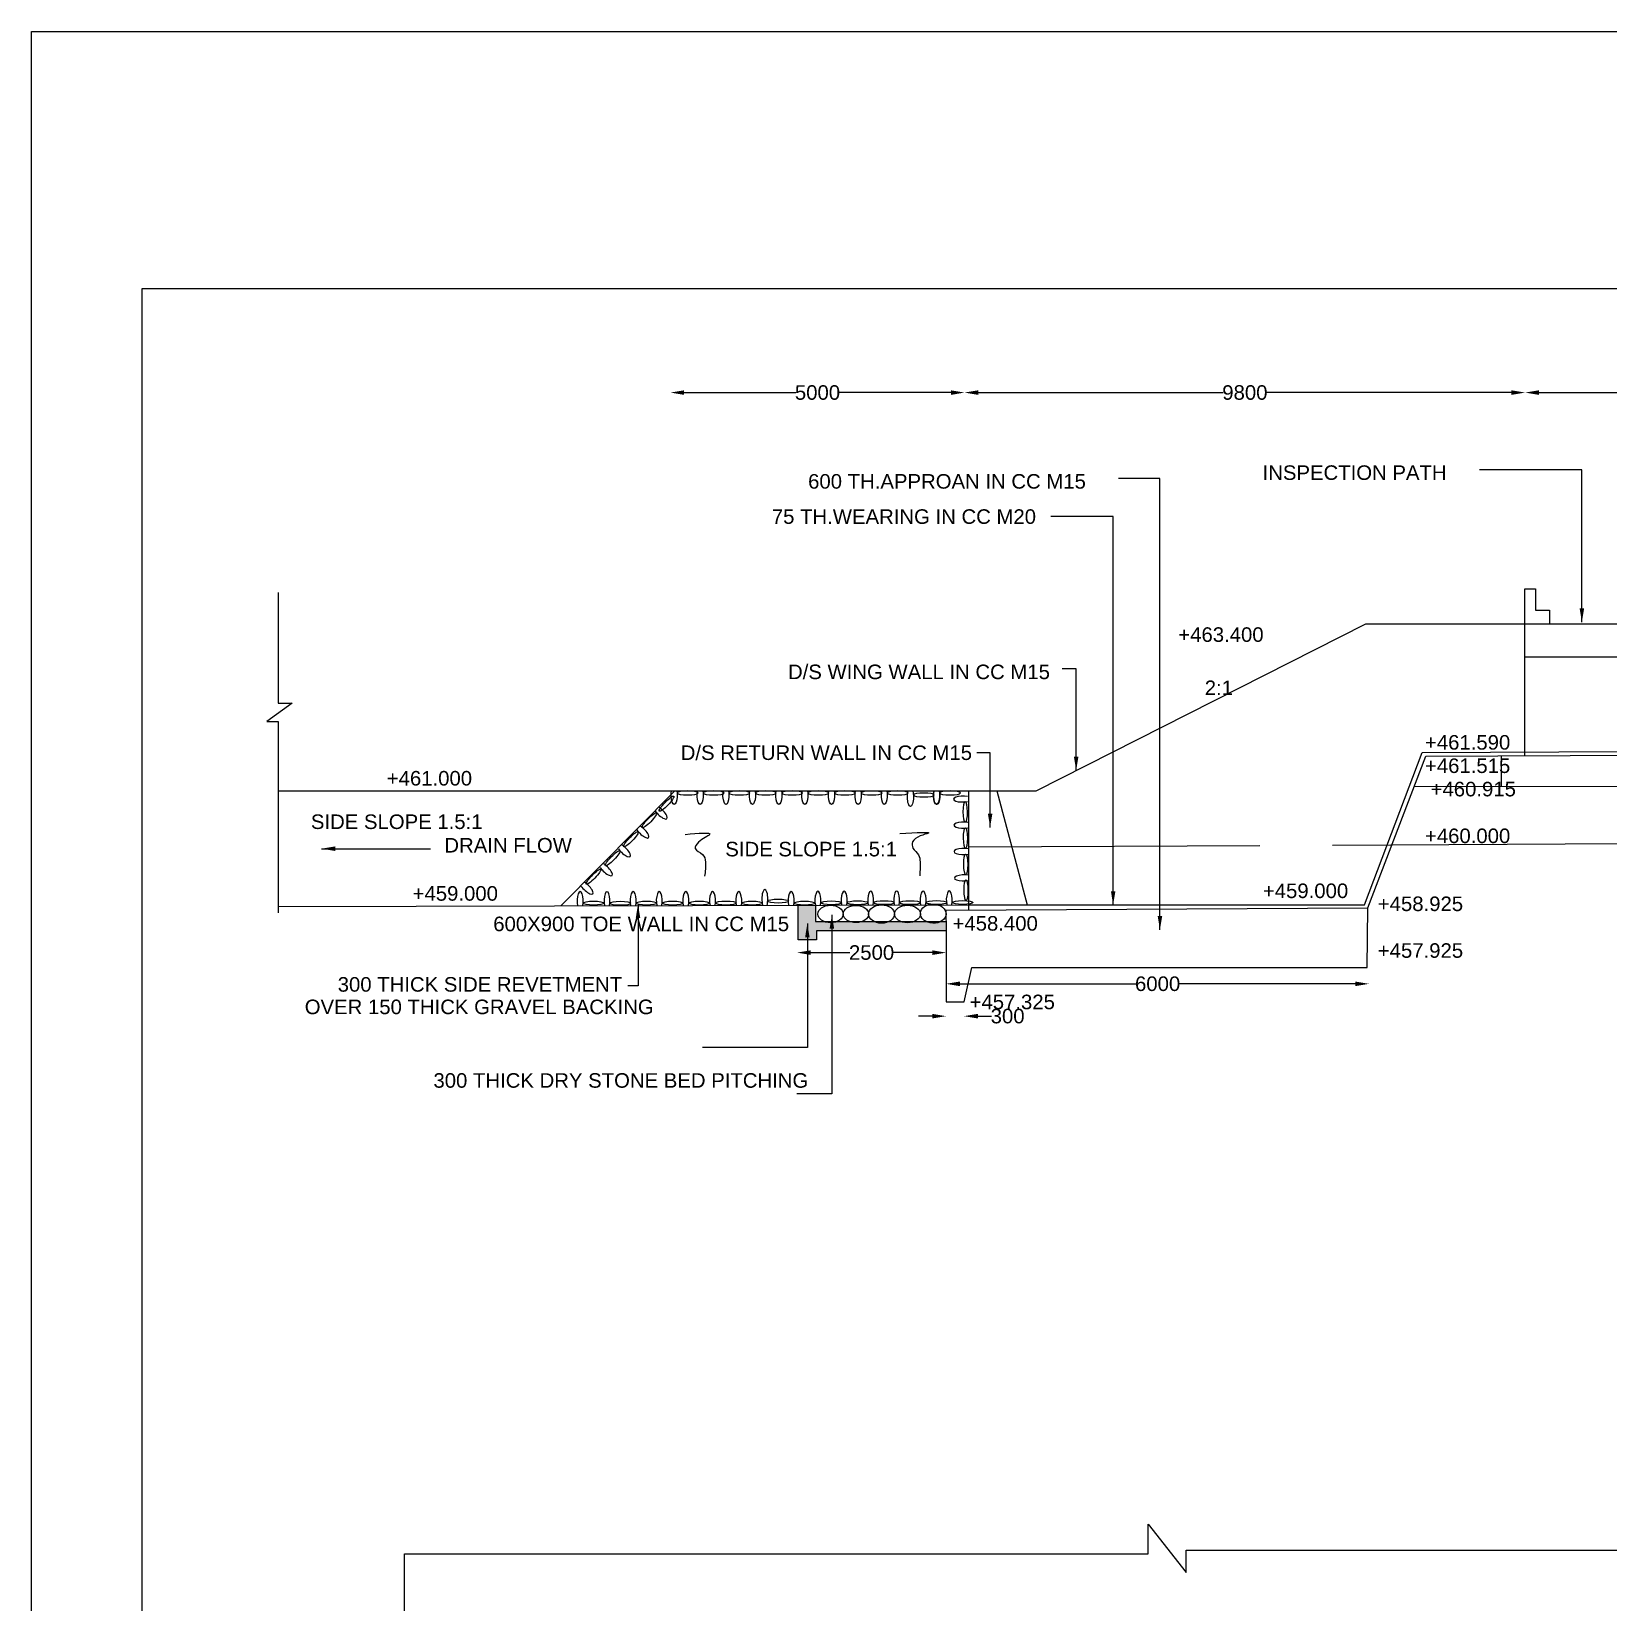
# Model space of a CAD drawing. Header units: millimetres. Extents: x 5124 to 2101635, y 2311 to 45636026.
# Drawn here: x 2058265 to 2068021, y 45626306 to 45636026 of the extents above; entities that cross this region are included whole.
import ezdxf

# ---------------------------------------------------------------- set-up
doc = ezdxf.new("R2010")
doc.units = ezdxf.units.MM
doc.header["$MEASUREMENT"] = 0
doc.header["$PDMODE"] = 32
doc.header["$PDSIZE"] = 140
doc.linetypes.add('ACAD_ISO02W100', pattern=[15, 12, -3])
doc.layers.add('DRAWING', color=2, linetype='Continuous')
doc.layers.add('TEXT', color=7, linetype='Continuous')
doc.styles.get("Standard").update_dxf_attribs({"font": 'arial.ttf', "height": 90})
doc.dimstyles.get("Standard").update_dxf_attribs({"dimtxt": 100, "dimasz": 85, "dimexe": 0.18, "dimexo": 0.0625, "dimgap": 0.09, "dimtad": 0, "dimdec": 0, "dimzin": 0, "dimdsep": 46, "dimtxsty": 'Standard', "dimcen": 0.09, "dimse1": 1, "dimse2": 1, "dimadec": 0, "dimazin": 0, "dimtfac": 1, "dimtdec": 0, "dimtofl": 0, "dimtmove": 0, "dimatfit": 3, "dimfxl": 1, "dimtolj": 1, "dimtzin": 0, "dimarcsym": 0})

# ---------------------------------------------------------------- blocks, each defined once
blk = doc.blocks.new('*D54')
at = {"layer": 'Defpoints', "color": 0, "transparency": 16777216}
for p in [(2062217.3, 45633785.9), (2064037.4, 45633792.1), (2064037.4, 45633785.9)]:
    blk.add_point(p, dxfattribs=at)
at = {"layer": 'TEXT', "color": 0, "lineweight": -2, "transparency": 16777216}
for p, q in [((2062302.3, 45633792.1), (2062993, 45633792.1)), ((2063952.4, 45633792.1), (2063261.7, 45633792.1))]:
    blk.add_line(p, q, dxfattribs=at)
at = {"layer": 'TEXT', "color": 0, "transparency": 16777216}
for points in [[(2062302.3, 45633806.3), (2062302.3, 45633777.9), (2062217.3, 45633792.1)], [(2063952.4, 45633806.3), (2063952.4, 45633777.9), (2064037.4, 45633792.1)]]:
    blk.add_solid(points, dxfattribs=at)
at = {"layer": 'TEXT', "color": 0, "transparency": 16777216, "insert": (2063127.3, 45633792.1), "char_height": 90, "attachment_point": 5}
blk.add_mtext('\\A1;5000', dxfattribs=at)
blk = doc.blocks.new('*D55')
at = {"layer": 'Defpoints', "color": 0, "transparency": 16777216}
for p in [(2064037.4, 45633785.9), (2067505.4, 45633792.1), (2067505.4, 45633785.9)]:
    blk.add_point(p, dxfattribs=at)
at = {"layer": 'TEXT', "color": 0, "lineweight": -2, "transparency": 16777216}
for p, q in [((2064122.4, 45633792.1), (2065637.1, 45633792.1)), ((2067420.4, 45633792.1), (2065905.7, 45633792.1))]:
    blk.add_line(p, q, dxfattribs=at)
at = {"layer": 'TEXT', "color": 0, "transparency": 16777216}
for points in [[(2064122.4, 45633806.3), (2064122.4, 45633777.9), (2064037.4, 45633792.1)], [(2067420.4, 45633806.3), (2067420.4, 45633777.9), (2067505.4, 45633792.1)]]:
    blk.add_solid(points, dxfattribs=at)
at = {"layer": 'TEXT', "color": 0, "transparency": 16777216, "insert": (2065771.4, 45633792.1), "char_height": 90, "attachment_point": 5}
blk.add_mtext('\\A1;9800', dxfattribs=at)
blk = doc.blocks.new('*D56')
at = {"layer": 'Defpoints', "color": 0, "transparency": 16777216}
for p in [(2067505.4, 45633792.1), (2069226.4, 45633792.1), (2069226.4, 45633792.1)]:
    blk.add_point(p, dxfattribs=at)
at = {"layer": 'TEXT', "color": 0, "lineweight": -2, "transparency": 16777216}
for p, q in [((2067590.4, 45633792.1), (2068231.6, 45633792.1)), ((2069141.4, 45633792.1), (2068500.2, 45633792.1))]:
    blk.add_line(p, q, dxfattribs=at)
at = {"layer": 'TEXT', "color": 0, "transparency": 16777216}
for points in [[(2067590.4, 45633806.3), (2067590.4, 45633777.9), (2067505.4, 45633792.1)], [(2069141.4, 45633806.3), (2069141.4, 45633777.9), (2069226.4, 45633792.1)]]:
    blk.add_solid(points, dxfattribs=at)
at = {"layer": 'TEXT', "color": 0, "transparency": 16777216, "insert": (2068365.9, 45633792.1), "char_height": 90, "attachment_point": 5}
blk.add_mtext('\\A1;5100', dxfattribs=at)
blk = doc.blocks.new('*D65')
at = {"layer": 'Defpoints', "color": 0, "transparency": 16777216}
for p in [(2063000.5, 45630327.1), (2063923.1, 45630327.1), (2063923.1, 45630327.1)]:
    blk.add_point(p, dxfattribs=at)
at = {"layer": 'TEXT', "color": 0, "lineweight": -2, "transparency": 16777216}
for p, q in [((2063085.5, 45630327.1), (2063326.7, 45630327.1)), ((2063838.1, 45630327.1), (2063596.9, 45630327.1))]:
    blk.add_line(p, q, dxfattribs=at)
at = {"layer": 'TEXT', "color": 0, "transparency": 16777216}
for points in [[(2063085.5, 45630341.2), (2063085.5, 45630312.9), (2063000.5, 45630327.1)], [(2063838.1, 45630341.2), (2063838.1, 45630312.9), (2063923.1, 45630327.1)]]:
    blk.add_solid(points, dxfattribs=at)
at = {"layer": 'TEXT', "color": 0, "transparency": 16777216, "insert": (2063461.8, 45630327.1), "char_height": 90, "attachment_point": 5}
blk.add_mtext('\\A1;2500', dxfattribs=at)
blk = doc.blocks.new('*D66')
at = {"layer": 'Defpoints', "color": 0, "transparency": 16777216}
for p in [(2063923.1, 45630127.9), (2066539.9, 45630134), (2066539.9, 45630127.9)]:
    blk.add_point(p, dxfattribs=at)
at = {"layer": 'TEXT', "color": 0, "lineweight": -2, "transparency": 16777216}
for p, q in [((2064008.1, 45630134), (2065096.9, 45630134)), ((2066454.9, 45630134), (2065366.1, 45630134))]:
    blk.add_line(p, q, dxfattribs=at)
at = {"layer": 'TEXT', "color": 0, "transparency": 16777216}
for points in [[(2064008.1, 45630148.2), (2064008.1, 45630119.8), (2063923.1, 45630134)], [(2066454.9, 45630148.2), (2066454.9, 45630119.8), (2066539.9, 45630134)]]:
    blk.add_solid(points, dxfattribs=at)
at = {"layer": 'TEXT', "color": 0, "transparency": 16777216, "insert": (2065231.5, 45630134), "char_height": 90, "attachment_point": 5}
blk.add_mtext('\\A1;6000', dxfattribs=at)
blk = doc.blocks.new('*D173')
at = {"layer": 'Defpoints', "color": 0, "transparency": 16777216}
for p in [(2063923.1, 45630023.4), (2064034.3, 45630023.4), (2064034.3, 45629934)]:
    blk.add_point(p, dxfattribs=at)
at = {"layer": 'TEXT', "color": 0, "lineweight": -2, "transparency": 16777216}
for p, q in [((2063838.1, 45629934), (2063753.1, 45629934)), ((2064119.3, 45629934), (2064204.3, 45629934))]:
    blk.add_line(p, q, dxfattribs=at)
at = {"layer": 'TEXT', "color": 0, "transparency": 16777216}
for points in [[(2063838.1, 45629948.1), (2063838.1, 45629919.8), (2063923.1, 45629934)], [(2064119.3, 45629948.1), (2064119.3, 45629919.8), (2064034.3, 45629934)]]:
    blk.add_solid(points, dxfattribs=at)
at = {"layer": 'TEXT', "color": 0, "transparency": 16777216, "insert": (2064303.6, 45629934), "char_height": 90, "attachment_point": 5}
blk.add_mtext('\\A1;300', dxfattribs=at)

msp = doc.modelspace()

# ---------------------------------------------------------------- hatches: boundary and pattern name
at = {"layer": 'TEXT'}
h = msp.add_hatch(dxfattribs=at)
h.set_pattern_fill('AR-CONC', color=256, scale=5, style=0)
h.set_pattern_definition([(50, (0, 0), (35.86300913, -3.13760675), [3.75, -41.25]), (355, (0, 0), (-6.93756668, 37.609606685), [3, -33]), (100.4514, (2.99, -0.26), (28.925469086, 34.471977103), [3.1870095, -35.0571056]), (46.1842, (0, 10), (53.36205243, -8.275950716), [5.625, -61.875]), (96.6356, (4.447, 9.31), (46.73313528, 48.705893545), [4.7805144, -52.58565]), (351.1842, (0, 10), (46.73309726, 48.705930046), [4.5, -49.5]), (21, (5, 7.5), (29.845352606, -20.130944533), [3.75, -41.25]), (326, (5, 7.5), (12.165766596, 36.257502252), [3, -33]), (71.4514, (7.487, 5.822), (42.01113143, 16.126524835), [3.1870095, -35.0571056]), (37.5, (0, 0), (0.607992766, 16.6446926916), [0, -32.6, 0, -33.5, 0, -33.125]), (7.5, (0, 0), (13.153476872, 19.720585594), [0, -19.1, 0, -31.85, 0, -12.625]), (327.5, (-11.15, 0), (26.6911218086, -1.1277435867), [0, -12.5, 0, -39, 0, -51.75]), (317.5, (-16.15, 0), (29.159308467, 5.005249117), [0, -16.25, 0, -25.9, 0, -36.75])])
edge = h.paths.add_edge_path()
edge.add_line((2063922.7, 45630520.6), (2063892.2, 45630520.5))
edge.add_ellipse((2063843, 45630568.2), major_axis=(-79.4, 3.3), ratio=0.749172, start_angle=56.45389, end_angle=130.03136, ccw=False)
edge.add_line((2063797, 45630520.5), (2063727.6, 45630520.5))
edge.add_ellipse((2063683.9, 45630565.8), major_axis=(-80.1, 0), ratio=0.67516, start_angle=57.05735, end_angle=123.01291, ccw=False)
edge.add_line((2063640.4, 45630520.4), (2063571.7, 45630520.4))
edge.add_ellipse((2063523.6, 45630565.8), major_axis=(-80.2, 0), ratio=0.707365, start_angle=53.24766, end_angle=126.8194, ccw=False)
edge.add_line((2063475.7, 45630520.4), (2063405.3, 45630520.3))
edge.add_ellipse((2063364.9, 45630565.8), major_axis=(-78.6, 0), ratio=0.675327, start_angle=59.07235, end_angle=120.99789, ccw=False)
edge.add_line((2063324.5, 45630520.3), (2063250.4, 45630520.3))
edge.add_ellipse((2063208.2, 45630565.8), major_axis=(-78.1, 0), ratio=0.693021, start_angle=57.35304, end_angle=122.7154, ccw=False)
edge.add_line((2063166.1, 45630520.2), (2063114, 45630520.2))
edge.add_line((2063114, 45630520.2), (2063114, 45630620.1))
edge.add_line((2063114, 45630620.1), (2063007.5, 45630619.9))
edge.add_line((2063007.5, 45630619.9), (2063007.9, 45630405.8))
edge.add_line((2063007.9, 45630405.8), (2063121.9, 45630405.8))
edge.add_line((2063121.9, 45630405.8), (2063121.9, 45630461.9))
edge.add_line((2063121.9, 45630461.9), (2063923.1, 45630461.9))
edge.add_line((2063923.1, 45630461.9), (2063922.7, 45630520.6))

# ---------------------------------------------------------------- linework, layer by layer
at = {"layer": 'DRAWING', "color": 0}
for points in [[(2059790.7, 45632556.2), (2059790.7, 45631870), (2059877.4, 45631870), (2059720.9, 45631756.5), (2059791.5, 45631756.5), (2059791.5, 45630573.9)], [(2067503.1, 45631545.1), (2067503.1, 45632578.7), (2067570.4, 45632578.7), (2067570.4, 45632446.5), (2067656.1, 45632446.5), (2067656.1, 45632361.5)], [(2059791.5, 45631328.7), (2064480.4, 45631328.7), (2066519.6, 45632361.5), (2072364, 45632361.5)], [(2064064.2, 45630622.3), (2066512, 45630622.3), (2066868.8, 45631566.2), (2072357.2, 45631592.9), (2083094.8, 45631589.1), (2083093, 45632199.1)], [(2067503.1, 45632157.3), (2069273.6, 45632157.3)], [(2063922.3, 45630588.8), (2066531.4, 45630605.2), (2066891.6, 45631542.1), (2072244.7, 45631567.8), (2072244.7, 45631352.8), (2066819.3, 45631354.3)], [(2067360.1, 45631354.1), (2067359.2, 45631544.4)], [(2062244.6, 45631328.7), (2061539.4, 45630616.5)], [(2064064.2, 45630589.7), (2064064.2, 45631328.7)], [(2059791.5, 45630612.5), (2064064.2, 45630622.3)], [(2063923.1, 45630461.9), (2063923.1, 45630023.4), (2064034.3, 45630023.4), (2064081.9, 45630235.6), (2066527.2, 45630235.6), (2066531.4, 45630605.2)], [(2060572.6, 45625216.9), (2060572.6, 45626607.8), (2065173.6, 45626607.8), (2065173.6, 45626790.8), (2065407.6, 45626491.1), (2065407.6, 45626629.5), (2075319.5, 45626629.5), (2075319.5, 45626779.2), (2075521.8, 45626587.5), (2075521.8, 45626647.1), (2085528.4, 45626647.1), (2085528.4, 45626823.9), (2085760.9, 45626521.4), (2085760.9, 45626661.8), (2093103, 45626661.8)]]:
    msp.add_lwpolyline(points, dxfattribs=at)
at = {"layer": 'DRAWING', "color": 0, "linetype": 'ACAD_ISO02W100', "ltscale": 150}
msp.add_lwpolyline([(2064064.2, 45630980.7), (2072076.8, 45631023.7)], dxfattribs=at)
at = {"layer": 'DRAWING', "color": 0}
for centre, major_axis in [((2062193.3, 45631248.5), (44.8, 46.3)), ((2064041.1, 45631198.7), (0.6, -64.4)), ((2062087.4, 45631145.7), (44.8, 46.3)), ((2061973.8, 45631028.4), (44.8, 46.3)), ((2064042.8, 45631035.4), (0.6, -64.4)), ((2061860.2, 45630911.1), (44.8, 46.3)), ((2064044.4, 45630872.1), (0.6, -64.4)), ((2061741.4, 45630796.8), (44.8, 46.3)), ((2064046, 45630713.1), (0.6, -64.4)), ((2061742, 45630633.4), (-64.4, 0)), ((2061907.7, 45630632.3), (-64.4, 0)), ((2062069.6, 45630633.4), (-64.4, 0)), ((2062231.4, 45630633.4), (-64.4, 0)), ((2062396.1, 45630633.4), (-64.4, 0)), ((2062561.3, 45630633.8), (-64.4, 0)), ((2062722.6, 45630633.4), (-64.4, 0)), ((2062884.5, 45630646), (-64.4, 0)), ((2063047.2, 45630633.4), (-64.4, 0)), ((2063212.9, 45630635.3), (-64.4, 0)), ((2063375.2, 45630635.7), (-64.4, 0)), ((2063539.1, 45630636), (-64.4, 0)), ((2063699.8, 45630636.4), (-64.4, 0)), ((2063863.1, 45630636.8), (-64.4, 0)), ((2064025.6, 45630637.2), (-64.4, 0))]:
    msp.add_ellipse(centre, major_axis=major_axis, ratio=0.188882, dxfattribs=at)
at = {"layer": 'DRAWING', "color": 0, "extrusion": (0, 0, -1)}
for centre, start_param, end_param in [((2062241, 45631301.2), 1.0272, 5.257476), ((2062402, 45631301.2), 1.0272, 5.257476), ((2062561.1, 45631301.2), 1.0272, 5.257476), ((2062724.4, 45631301.2), 1.0272, 5.257476), ((2062887.7, 45631301.2), 1.0272, 5.257476), ((2063049.5, 45631301.2), 1.034729, 5.249947), ((2063214.2, 45631301.2), 1.042355, 5.242321), ((2063379.4, 45631300.8), 1.042355, 5.242321), ((2063540.7, 45631301.2), 1.057376, 5.227299), ((2063702.5, 45631288.6), 0.791064, 5.493612), ((2063864.3, 45631301.2), 1.0272, 5.257476), ((2063865.3, 45631301.2), 1.072185, 5.212491)]:
    msp.add_ellipse(centre, major_axis=(0, 57.4), ratio=0.325694, start_param=start_param, end_param=end_param, dxfattribs=at)
for centre in [(2062323.8, 45631315), (2062484.8, 45631315), (2062643.9, 45631315), (2062807.2, 45631315), (2062970.5, 45631315), (2063132.3, 45631315), (2063297, 45631315), (2063462.2, 45631314.6), (2063623.5, 45631315), (2063785.4, 45631302.5), (2063947.1, 45631315)]:
    msp.add_ellipse(centre, major_axis=(-64.4, 0), ratio=0.188882, dxfattribs=at)
at = {"layer": 'DRAWING', "color": 0}
for centre, major_axis, start_param, end_param in [((2064026.5, 45631277.6), (57.4, 0.6), 1.034729, 5.249947), ((2062154.9, 45631195.6), (-41.2, 39.9), 1.0272, 5.257476), ((2062041.3, 45631078.3), (-41.2, 39.9), 1.0272, 5.257476), ((2064028.1, 45631115.8), (57.4, 0.6), 1.0272, 5.257476), ((2061927.7, 45630961), (-41.2, 39.9), 1.0272, 5.257476), ((2064029.7, 45630952.5), (57.4, 0.6), 1.0272, 5.257476), ((2061815.1, 45630844.7), (-41.2, 39.9), 1.034729, 5.249947), ((2061696.3, 45630730.4), (-41.2, 39.9), 1.034729, 5.249947), ((2064031.4, 45630789.2), (57.4, 0.6), 1.0272, 5.257476), ((2061659.2, 45630647.3), (0, -57.4), 1.011857, 5.272819), ((2061824.9, 45630646.2), (0, -57.4), 1.042355, 5.242321), ((2061986.8, 45630647.3), (0, -57.4), 1.0272, 5.257476), ((2062148.6, 45630647.3), (0, -57.4), 1.034729, 5.249947), ((2062313.3, 45630647.3), (0, -57.4), 1.042355, 5.242321), ((2062478.5, 45630647.6), (0, -57.4), 1.042355, 5.242321), ((2062639.8, 45630647.3), (0, -57.4), 1.057376, 5.227299), ((2062801.6, 45630659.8), (0, -57.4), 0.791064, 5.493612), ((2062964.4, 45630647.3), (0, -57.4), 1.072185, 5.212491), ((2063130.1, 45630649.1), (0, -57.4), 1.042355, 5.242321), ((2063292.4, 45630649.5), (0, -57.4), 1.042355, 5.242321), ((2063456.3, 45630649.9), (0, -57.4), 1.042355, 5.242321), ((2063617, 45630650.3), (0, -57.4), 1.042355, 5.242321), ((2063780.3, 45630650.6), (0, -57.4), 1.042355, 5.242321), ((2063942.8, 45630651), (0, -57.4), 1.042355, 5.242321)]:
    msp.add_ellipse(centre, major_axis=major_axis, ratio=0.325694, start_param=start_param, end_param=end_param, dxfattribs=at)
at = {"layer": 'TEXT', "color": 0}
msp.add_lwpolyline([(2058264.7, 45636026), (2101430.4, 45636026), (2101430.4, 45607116.8), (2058264.7, 45607116.8)], close=True, dxfattribs=at)
at = {"layer": 'TEXT'}
for points in [[(2095384.7, 45634433.7), (2058947.5, 45634433.7), (2058947.5, 45607116.8)], [(2064236, 45631328.7), (2064423.8, 45630622.3)], [(2063922.3, 45630588.8), (2063923.1, 45630461.9), (2063121.9, 45630461.9), (2063121.9, 45630405.8), (2063007.9, 45630405.8), (2063007.5, 45630619.9)], [(2063114, 45630620.1), (2063114, 45630520.2), (2063922.7, 45630520.6)]]:
    msp.add_lwpolyline(points, dxfattribs=at)
for centre, major_axis, ratio in [((2063208.2, 45630565.8), (-78.1, 0), 0.693021), ((2063364.9, 45630565.8), (-78.6, 0), 0.675327), ((2063523.6, 45630565.8), (-80.2, 0), 0.707365), ((2063683.9, 45630565.8), (-80.1, 0), 0.67516), ((2063843, 45630568.2), (-79.4, 3.3), 0.749172)]:
    msp.add_ellipse(centre, major_axis=major_axis, ratio=ratio, dxfattribs=at)
at = {"layer": 'TEXT', "color": 0}
for points in [[(2062308.1, 45631058.3), (2062460.1, 45631058.3), (2062391.1, 45631010.2), (2062371.1, 45630971.6), (2062416.4, 45630934.7), (2062433.8, 45630887.3), (2062428.6, 45630800.2)], [(2063636.4, 45631064.6), (2063812.7, 45631065.2), (2063715, 45631011.6), (2063718, 45630974.1), (2063752.6, 45630932.1), (2063762.1, 45630888.1), (2063760.3, 45630802.4)]]:
    msp.add_spline(points, degree=3, dxfattribs=at)

# ---------------------------------------------------------------- texts
for s, p in [('INSPECTION PATH ', (2065880.9, 45633251.9)), ('600 TH.APPROAN IN CC M15', (2063069.2, 45633197.8)), ('75 TH.WEARING IN CC M20', (2062844.7, 45632980)), ('+463.400', (2065359.5, 45632249.9)), ('D/S WING WALL IN CC M15 ', (2062944.9, 45632019.2)), ('2:1', (2065523.1, 45631920.6)), ('+461.590', (2066885.5, 45631583.1)), ('D/S RETURN WALL IN CC M15', (2062281.1, 45631519)), ('+461.000', (2060462.4, 45631361)), ('+461.515', (2066885.5, 45631438.5)), (' +460.915', (2066885.5, 45631293.9)), ('SIDE SLOPE 1.5:1', (2059993, 45631092)), ('+460.000', (2066885.5, 45631004.8)), ('DRAIN FLOW', (2060818.9, 45630946.5)), ('SIDE SLOPE 1.5:1', (2062556.9, 45630922.6)), ('+459.000', (2060622.4, 45630648.4)), ('+459.000', (2065882.8, 45630664.7)), ('+458.925', (2066593.8, 45630584.2)), ('600X900 TOE WALL IN CC M15 ', (2061121.2, 45630459.8)), ('+458.400', (2063962.7, 45630463.1)), ('+457.925', (2066593.8, 45630295.1)), ('300 THICK SIDE REVETMENT ', (2060158.8, 45630085.6)), ('OVER 150 THICK GRAVEL BACKING ', (2059955, 45629946.4)), ('+457.325', (2064068.3, 45629977)), ('300 THICK DRY STONE BED PITCHING ', (2060751.2, 45629491.2))]:
    msp.add_text(s, height=90, dxfattribs=at).set_placement(p)

# ---------------------------------------------------------------- dimensions: what is measured, and where the dimension line sits
for base, p1, p2, text, picture, middle in [((2064037.4, 45633792.1), (2062217.3, 45633785.9), (2064037.4, 45633785.9), '5000', '*D54', (2063127.3, 45633792.1)), ((2067505.4, 45633792.1), (2064037.4, 45633785.9), (2067505.4, 45633785.9), '9800', '*D55', (2065771.4, 45633792.1)), ((2069226.4, 45633792.1), (2067505.4, 45633792.1), (2069226.4, 45633792.1), '5100', '*D56', (2068365.9, 45633792.1)), ((2063923.1, 45630327.1), (2063000.5, 45630327.1), (2063923.1, 45630327.1), '2500', '*D65', (2063461.8, 45630327.1)), ((2066539.9, 45630134), (2063923.1, 45630127.9), (2066539.9, 45630127.9), '6000', '*D66', (2065231.5, 45630134))]:
    dim = msp.add_linear_dim(base=base, p1=p1, p2=p2, text=text, dimstyle='Standard', dxfattribs=at)
    dim.commit()
    dim.dimension.update_dxf_attribs({"geometry": picture, "text_midpoint": middle})
at = {"layer": 'TEXT'}
dim = msp.add_linear_dim(base=(2064034.3, 45629934), p1=(2063923.1, 45630023.4), p2=(2064034.3, 45630023.4), text='300', dimstyle='Standard', dxfattribs=at)
dim.commit()
dim.dimension.update_dxf_attribs({"geometry": '*D173', "text_midpoint": (2064303.6, 45629934)})

# ---------------------------------------------------------------- leaders
at = {"layer": 'TEXT', "color": 0}
for points in [[(2067856.4, 45632371.6), (2067856.4, 45633313.9), (2067222.2, 45633313.9)], [(2065246, 45630468.7), (2065246, 45633259.9), (2064989.4, 45633259.9)], [(2064956.5, 45630622.3), (2064956.5, 45633024.6), (2064570.1, 45633024.6)], [(2064727.7, 45631453.9), (2064727.7, 45632082.7), (2064640.2, 45632082.7)], [(2064195.4, 45631102.3), (2064195.4, 45631564.2), (2064113.8, 45631562.3)], [(2060058.3, 45630970.1), (2060732.7, 45630970.1)], [(2062016.9, 45630626.4), (2062016.9, 45630122.1), (2061953.5, 45630122.1)], [(2063064.5, 45630506.7), (2063064.5, 45629740.9), (2062416.5, 45629740.9)], [(2063216.4, 45630560.7), (2063216.4, 45629454.2), (2063000.4, 45629454.2)]]:
    msp.add_leader(points, dimstyle='Standard', override={"dimgap": 0.09, "dimtad": 0}, dxfattribs=at)

doc.saveas('drawing.dxf')
